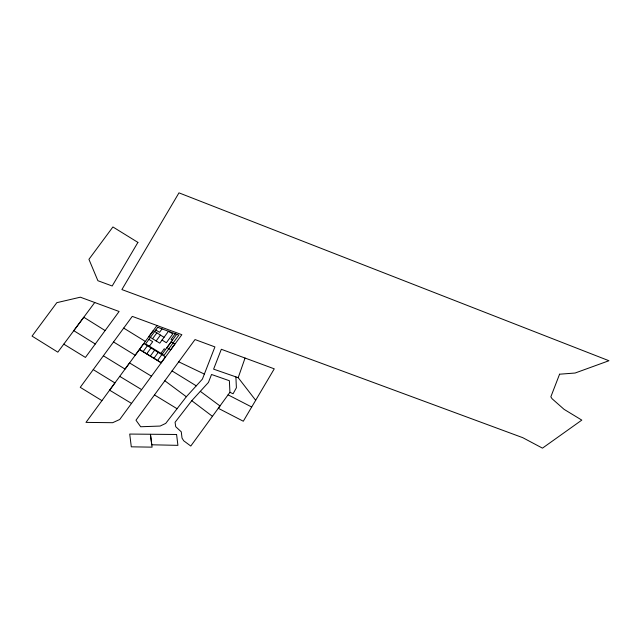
<?xml version="1.0" encoding="UTF-8"?>
<svg xmlns="http://www.w3.org/2000/svg" width="641" height="641" viewBox="0 0 641 641"><rect width="100%" height="100%" fill="white"/><g stroke="black" fill="none" stroke-linecap="round" stroke-linejoin="round"><path stroke-width="0.96" d="M255.671 400.288L238.204 377.685L245.054 358.039M238.204 377.685L213.605 369.144L221.329 349.281L274.26 368.839L243.3 421.225L218.285 408.285L229.927 392.308L229.382 380.722L211.53 374.488L208.445 382.421L191.771 400.697L175.081 422.275L175.714 426.698L181.267 431.826L182.028 438.083L183.703 440.784L190.786 446.04L219.999 405.945L200.321 391.33M63.788 344.137L85.429 357.43L119.106 311.494L80.341 297.192L56.825 302.672L32.05 336.1L57.826 352.157L94.748 302.504M93.241 369.625L132.286 316.382L181.852 334.69L119.747 419.486L112.656 422.699L85.982 422.395L114.923 382.925L93.241 369.625L80.253 387.332L101.935 400.641M156.997 325.508L109.611 390.177L131.517 403.413M143.111 351.605L147.398 345.747M152.55 338.72L156.845 332.863M149.369 346.22L152.694 341.685L148.936 339.369M162.053 328.905L159.553 332.31L155.803 329.995M146.717 353.824L151.004 347.967M156.156 340.94L160.45 335.083M150.323 356.051L154.609 350.194M153.928 358.271L158.215 352.414M160.907 353.335L164.232 348.8L165.506 349.593M175.233 333.777L171.091 339.426L172.373 340.219M162.189 354.12L176.7 334.314M157.534 360.498L161.82 354.641M164.841 380.77L135.972 420.2L140.683 426.754L160.13 426.057L165.731 423.389L186.331 396.739L202.396 379.127L214.919 346.909L195.024 339.554L164.841 380.77L186.331 396.739M229.927 392.308L233.084 393.766L236.393 387.765L235.888 376.916M178.719 361.82L204.359 374.08M228.076 394.848L251.689 407.011M151.444 376.203L129.562 362.934L125.051 369.088L103.385 355.787M119.723 376.363L141.621 389.616M161.26 362.798L139.401 349.513L135.195 355.25L113.537 341.949M154.465 394.944L177.068 408.726M172.052 370.931L196.282 385.842M164.048 337.31L153.239 330.636L148.944 336.493L159.761 343.167L168.471 331.277L172.798 333.945L166.356 342.727L162.037 340.059M123.697 328.096L145.323 341.429M95.285 344.001L73.787 330.676L83.795 317.231L105.116 330.556M191.771 400.697L212.427 416.321M559.577 374.2L550.843 396.827L552.077 398.742L564.096 409.359L581.804 420.111L542.462 448.147L522.736 437.667L121.894 289.572L178.975 192.853L608.95 360.731L575.097 373.03L559.577 374.2M137.911 242.394L112.191 285.99L97.889 280.71L88.931 259.325L112.912 226.962L137.911 242.394M143.8 343.52L139.506 349.377L161.139 362.726L165.426 356.861L143.8 343.52M157.758 327.319L145.619 343.897L164.064 355.282L178.839 335.107L157.758 327.319M171.259 341.757L166.972 347.614L170.578 349.834L174.865 343.977L171.259 341.757M176.587 434.486L129.714 434.061L131.301 446.825L152.085 447.154L150.435 434.334L151.765 444.79L177.918 445.351L176.587 434.486"/></g></svg>
